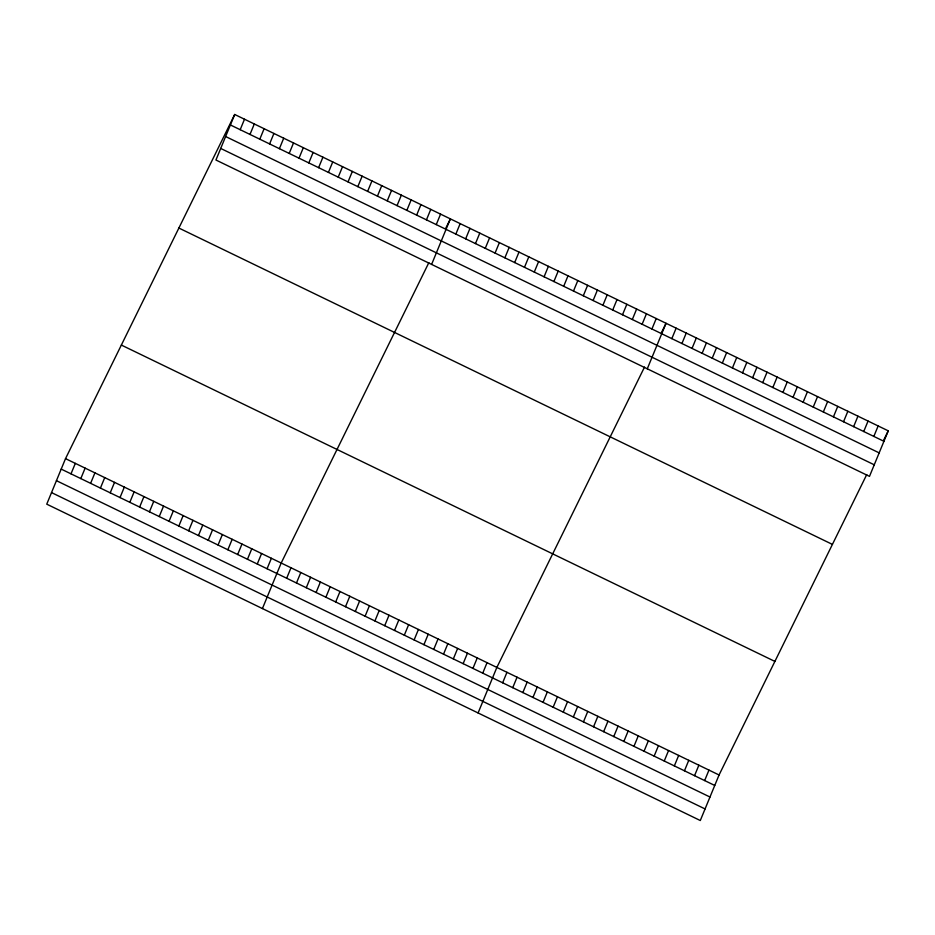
<?xml version="1.0" encoding="UTF-8"?>
<svg xmlns="http://www.w3.org/2000/svg" width="935" height="935" viewBox="0 0 935 935"><rect width="100%" height="100%" fill="white"/><g stroke="black" fill="none" stroke-linecap="round" stroke-linejoin="round"><path stroke-width="1.4" d="M234.708 114.479L215.938 160.014L869.48 476.371L888.25 430.836L234.708 114.479L65.52 458.629L46.75 504.164L700.292 820.521L719.062 774.986L866.733 474.606M71.002 473.846L75.326 463.374M80.807 478.591L85.132 468.119M90.613 483.337L94.926 472.865M240.19 129.696L244.502 119.224M100.419 488.082L104.732 477.61M249.996 134.441L254.308 123.969M110.225 492.827L114.537 482.355M259.801 139.186L264.114 128.714M120.019 497.572L124.343 487.1M269.596 143.932L273.92 133.46M129.825 502.317L134.137 491.845M279.401 148.677L283.714 138.205M139.631 507.062L143.943 496.59M289.207 153.422L293.52 142.95M149.436 511.807L153.749 501.335M299.013 158.167L303.326 147.695M159.231 516.552L163.555 506.08M308.807 162.912L313.132 152.44M169.036 521.298L173.361 510.826M318.613 167.657L322.926 157.185M178.842 526.043L183.155 515.571M328.419 172.402L332.731 161.93M188.648 530.788L192.961 520.316M338.225 177.147L342.537 166.675M198.454 535.533L202.766 525.061M348.03 181.893L352.343 171.421M208.248 540.278L212.572 529.806M357.825 186.638L362.149 176.166M218.054 545.023L222.366 534.551M367.63 191.383L371.943 180.911M227.859 549.768L232.172 539.296M377.436 196.128L381.749 185.656M237.665 554.513L241.978 544.041M387.242 200.873L391.555 190.401M247.459 559.259L251.784 548.787M397.036 205.618L401.36 195.146M257.265 564.004L261.59 553.532M406.842 210.363L411.155 199.891M267.071 568.749L271.384 558.277M416.648 215.108L420.96 204.636M262.419 608.568L281.19 563.022L428.861 262.642M426.453 219.854L430.766 209.382M286.683 578.239L290.995 567.767M436.259 224.599L440.572 214.127M296.477 582.984L300.801 572.512M431.608 264.418L450.378 218.872L445.726 228.339M306.283 587.729L310.595 577.257M455.859 234.089L460.172 223.617M316.088 592.474L320.401 582.002M465.665 238.834L469.978 228.362M325.894 597.22L330.207 586.748M475.471 243.579L479.784 233.107M335.688 601.965L340.013 591.493M485.265 248.324L489.589 237.852M345.494 606.71L349.819 596.238M495.071 253.069L499.383 242.597M355.3 611.467L359.613 600.983M504.877 257.815L509.189 247.343M365.106 616.212L369.418 605.74M514.682 262.56L518.995 252.088M374.912 620.957L379.224 610.485M524.488 267.305L528.801 256.833M384.706 625.702L389.03 615.23M534.282 272.05L538.607 261.578M394.512 630.447L398.824 619.975M544.088 276.795L548.401 266.323M404.317 635.192L408.63 624.72M553.894 281.54L558.207 271.068M414.123 639.937L418.436 629.465M563.7 286.285L568.012 275.813M423.917 644.683L428.242 634.21M573.494 291.03L577.818 280.558M433.723 649.428L438.048 638.956M583.3 295.776L587.612 285.304M443.529 654.173L447.842 643.701M593.106 300.521L597.418 290.049M453.335 658.918L457.647 648.446M602.911 305.277L607.224 294.794M463.141 663.663L467.453 653.191M612.717 310.023L617.03 299.551M472.935 668.408L477.259 657.936M622.511 314.768L626.836 304.296M482.74 673.153L487.053 662.681M632.317 319.513L636.63 309.041M478.089 712.961L496.859 667.426L644.531 367.046M642.123 324.258L646.436 313.786M502.644 682.784L506.957 672.312M651.929 329.003L656.241 318.531M512.742 687.669L517.067 677.197M647.277 368.811L666.047 323.276L661.396 332.731M522.84 692.566L527.165 682.094M671.833 338.634L676.145 328.162M532.95 697.452L537.263 686.98M681.931 343.519L686.243 333.047M543.048 702.337L547.361 691.865M692.029 348.416L696.341 337.944M553.146 707.234L557.459 696.762M702.127 353.301L706.439 342.829M563.244 712.119L567.568 701.647M712.225 358.187L716.549 347.715M573.342 717.005L577.666 706.533M722.334 363.084L726.647 352.612M583.452 721.902L587.764 711.43M732.432 367.969L736.745 357.497M593.55 726.787L597.862 716.315M742.53 372.855L746.843 362.383M603.648 731.673L607.96 721.201M752.628 377.752L756.941 367.28M613.746 736.57L618.07 726.098M762.726 382.637L767.051 372.165M623.844 741.455L628.168 730.983M772.836 387.522L777.149 377.05M633.953 746.34L638.266 735.868M782.934 392.419L787.247 381.947M644.051 751.237L648.364 740.765M793.032 397.305L797.345 386.833M654.149 756.123L658.462 745.651M803.13 402.19L807.443 391.718M664.247 761.008L668.572 750.536M813.228 407.087L817.552 396.615M674.345 765.905L678.67 755.433M823.338 411.973L827.65 401.501M684.455 770.791L688.768 760.319M833.436 416.858L837.748 406.386M694.553 775.676L698.866 765.204M843.534 421.755L847.846 411.271M704.651 780.573L708.964 770.101M853.632 426.641L857.944 416.168M863.73 431.526L868.054 421.054M873.828 436.423L878.152 425.939M883.598 440.303L888.25 430.836M230.384 124.951L883.937 441.308M225.615 136.522L879.169 452.879M220.707 148.443L874.248 464.8M178.877 228.047L832.419 544.404M121.351 345.062L774.893 661.419M65.52 458.629L719.062 774.986M61.207 469.101L714.749 785.458M56.439 480.672L709.981 797.029M51.518 492.593L705.072 808.95"/></g></svg>
